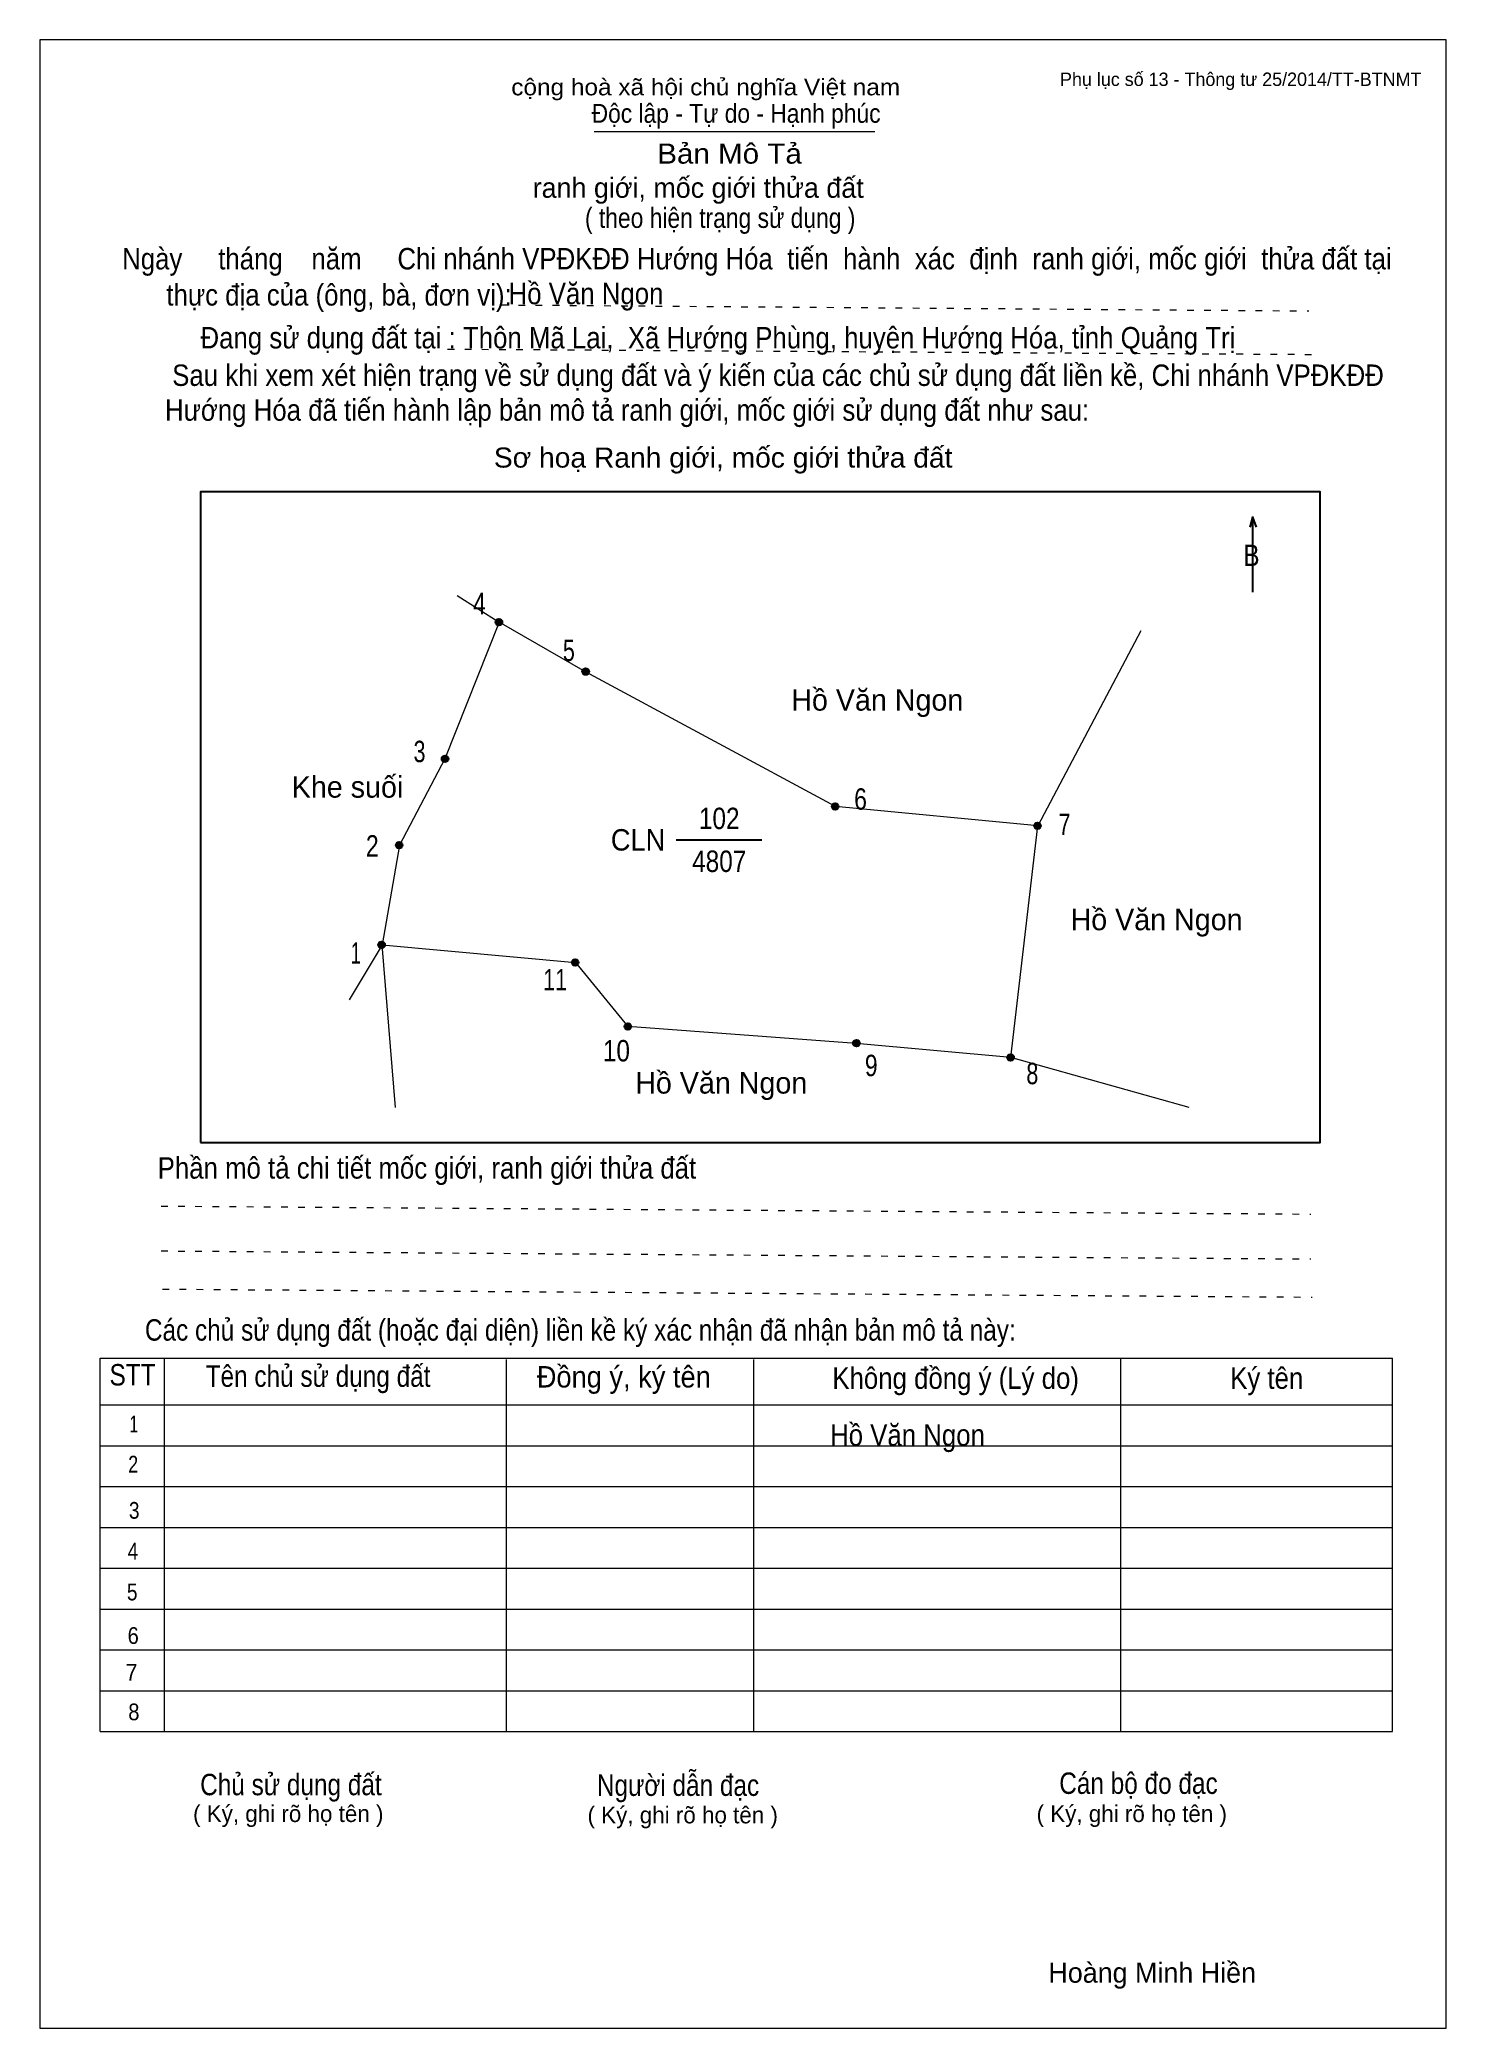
# Model space of a CAD drawing. Header units: centimetres. Extents: x 0 to 21, y 0 to 29.7.
import ezdxf
from ezdxf.enums import TextEntityAlignment as Align

# ---------------------------------------------------------------- set-up
doc = ezdxf.new("R2010")
doc.units = ezdxf.units.CM
doc.header["$LTSCALE"] = 0.13
doc.linetypes.add('DOTTED', pattern=[1.5, 0.3, -1.2])
for name, color, linetype, lineweight in [('1', 7, 'Continuous', 13), ('32', 7, 'Continuous', 25), ('33', 7, 'Continuous', 25), ('6', 7, 'Continuous', 13), ('62', 7, 'Continuous', 13)]:
    doc.layers.add(name, color=color, linetype=linetype, lineweight=lineweight)
doc.layers.add('34', color=7, linetype='Continuous')
doc.layers.add('63', color=7, linetype='Continuous')

msp = doc.modelspace()

# ---------------------------------------------------------------- hatches: boundary and pattern name
at = {"layer": '32'}
for points in [[(6.906, 21, 1), (6.806, 21, 1)], [(8.2007, 20.2624, 1), (8.1007, 20.2624, 1)], [(6.1009, 18.9589, 1), (6.0009, 18.9589, 1)], [(11.9273, 18.2476, 1), (11.8273, 18.2476, 1)], [(14.9469, 17.9602, 1), (14.8469, 17.9602, 1)], [(5.4168, 17.6712, 1), (5.3168, 17.6712, 1)], [(5.154, 16.1819, 1), (5.054, 16.1819, 1)], [(8.0448, 15.9191, 1), (7.9448, 15.9191, 1)], [(8.8306, 14.9608, 1), (8.7306, 14.9608, 1)], [(12.2427, 14.7129, 1), (12.1427, 14.7129, 1)], [(14.5457, 14.5, 1), (14.4457, 14.5, 1)]]:
    msp.add_hatch(color=256, dxfattribs=at).paths.add_polyline_path(points)

# ---------------------------------------------------------------- linework, layer by layer
at = {"layer": '1'}
msp.add_lwpolyline([(21, 0), (21, 29.7), (0, 29.7), (0, 0)], close=True, dxfattribs=at)
at = {"layer": '32'}
for centre in [(6.856, 21), (8.1507, 20.2624), (6.0509, 18.9589), (11.8773, 18.2476), (14.8969, 17.9602), (5.3668, 17.6712), (5.104, 16.1819), (7.9948, 15.9191), (8.7806, 14.9608), (12.1927, 14.7129), (14.4957, 14.5)]:
    msp.add_circle(centre, 0.05, dxfattribs=at)
at = {"layer": '33'}
msp.add_line((9.5, 17.75), (10.78, 17.75), dxfattribs=at)
at = {"layer": '6'}
for p, q in [((6.23, 21.4), (6.86, 21)), ((8.15, 20.26), (6.86, 21)), ((16.44, 20.87), (14.9, 17.96)), ((14.5, 14.5), (14.9, 17.96)), ((5.11, 16.18), (4.62, 15.36)), ((5.31, 13.75), (5.11, 16.18)), ((17.16, 13.75), (14.5, 14.5))]:
    msp.add_line(p, q, dxfattribs=at)
for points in [[(6.86, 21), (6.05, 18.96), (5.37, 17.67), (5.11, 16.18)], [(14.9, 17.96), (11.88, 18.25), (8.15, 20.26)], [(5.11, 16.18), (8, 15.92), (8.78, 14.96)], [(14.5, 14.5), (12.19, 14.71), (8.78, 14.96)]]:
    msp.add_lwpolyline(points, dxfattribs=at)
at = {"layer": '62'}
for p, q in [((8.28, 28.33), (12.47, 28.33)), ((0.9, 10.01), (20.2, 10.01)), ((0.9, 4.43), (0.9, 10.01)), ((1.86, 4.43), (1.86, 10.01)), ((6.97, 4.43), (6.97, 9.99)), ((10.66, 4.43), (10.66, 9.99)), ((16.14, 4.43), (16.14, 10.01)), ((20.2, 4.43), (20.2, 10.01)), ((0.9, 9.31), (20.2, 9.31)), ((0.9, 8.7), (20.2, 8.7)), ((0.9, 8.09), (20.2, 8.09)), ((0.9, 7.48), (20.2, 7.48)), ((0.9, 6.87), (20.2, 6.87)), ((0.9, 6.26), (20.2, 6.26)), ((0.9, 5.65), (20.2, 5.65)), ((0.9, 5.04), (20.2, 5.04)), ((0.9, 4.43), (20.2, 4.43))]:
    msp.add_line(p, q, dxfattribs=at)
at = {"layer": '62', "linetype": 'DOTTED'}
for p, q in [((6.89, 25.74), (18.95, 25.65)), ((6.09, 25.08), (19.04, 25)), ((1.81, 12.28), (18.98, 12.16)), ((1.81, 11.61), (18.98, 11.49)), ((1.83, 11.04), (19, 10.92))]:
    msp.add_line(p, q, dxfattribs=at)
at = {"layer": '62', "lineweight": 25}
for p, q in [((18.11, 22.58), (18.11, 21.45)), ((18.11, 22.57), (18.07, 22.42)), ((18.11, 22.57), (18.16, 22.42))]:
    msp.add_line(p, q, dxfattribs=at)
msp.add_lwpolyline([(2.4, 13.23), (19.12, 13.23), (19.12, 22.95), (2.4, 22.95)], close=True, dxfattribs=at)

# ---------------------------------------------------------------- texts
at = {"layer": '32'}
for s, width, p in [('4', 0.8, (6.565, 21.12)), ('5', 0.75, (7.9, 20.42)), ('3', 0.75, (5.67, 18.91)), ('6', 0.8, (12.255, 18.2)), ('7', 0.75, (15.3, 17.82)), ('2', 0.8, (4.965, 17.5)), ('1', 0.65, (4.72, 15.9)), ('11', 0.75, (7.695, 15.5)), ('10', 0.85, (8.61, 14.44)), ('9', 0.8, (12.415, 14.22)), ('8', 0.75, (14.82, 14.1))]:
    msp.add_text(s, height=0.32, dxfattribs=dict(at, width=width)).set_placement(p, align=Align.CENTER)
at = {"layer": '33'}
for s, p in [('Hồ Văn Ngon', (12.505, 19.68)), ('Hồ Văn Ngon', (12.505, 19.68)), ('Khe suối', (4.595, 18.38)), ('Hồ Văn Ngon', (16.675, 16.4)), ('Hồ Văn Ngon', (10.175, 13.96))]:
    msp.add_text(s, height=0.32, dxfattribs=at).set_placement(p, align=Align.CENTER)
at = {"layer": '33', "width": 0.85}
for s, p in [('102', (10.145, 17.91)), ('4807', (10.145, 17.27))]:
    msp.add_text(s, height=0.32, dxfattribs=at).set_placement(p, align=Align.CENTER)
at = {"layer": '33', "width": 0.95}
msp.add_text('CLN', height=0.32, dxfattribs=at).set_placement((9.34, 17.59), align=Align.RIGHT)
at = {"layer": '34', "width": 0.9}
for p in [(7, 25.75), (11.8, 8.7)]:
    msp.add_text('Hồ Văn Ngon', height=0.32, dxfattribs=at).set_placement(p)
at = {"layer": '62'}
for s, height, width, p in [('cộng hoà xã hội chủ nghĩa Việt nam', 0.2474, 1.1, (7.04, 28.87)), ('Độc lập - Tự do - Hạnh phúc', 0.2828, 0.9, (8.24, 28.46)), ('Bản Mô Tả', 0.3, 1.1, (9.22, 27.85)), ('( theo hiện trạng sử dụng )', 0.3, 0.85, (8.14, 26.89)), ('Ngày     tháng    năm     Chi nhánh VPĐKĐĐ Hướng Hóa  tiến  hành  xác  định  ranh giới, mốc giới  thửa đất tại ', 0.32, 0.9, (1.23, 26.27)), ('thực địa của (ông, bà, đơn vị): ', 0.32, 0.9, (1.89, 25.73)), ('Đang sử dụng đất tại : Thôn Mã Lai,  Xã Hướng Phùng, huyện Hướng Hóa, tỉnh Quảng Trị', 0.32, 0.9, (2.4, 25.09)), (' Sau khi xem xét hiện trạng về sử dụng đất và ý kiến của các chủ sử dụng đất liền kề, Chi nhánh VPĐKĐĐ ', 0.32, 0.9, (1.87, 24.53)), ('Hướng Hóa đã tiến hành lập bản mô tả ranh giới, mốc giới sử dụng đất như sau:', 0.32, 0.9, (1.87, 24.01)), ('Sơ hoạ Ranh giới, mốc giới thửa đất', 0.3, 1.05, (6.78, 23.31)), ('B', 0.32, 0.85, (17.97, 21.84)), ('Phần mô tả chi tiết mốc giới, ranh giới thửa đất ', 0.32, 0.9, (1.76, 12.69)), ('Các chủ sử dụng đất (hoặc đại diện) liền kề ký xác nhận đã nhận bản mô tả này:', 0.32, 0.85, (1.57, 10.27))]:
    msp.add_text(s, height=height, dxfattribs=dict(at, width=width)).set_placement(p)
msp.add_text('ranh giới, mốc giới thửa đất', height=0.3, dxfattribs=at).set_placement((7.36, 27.34))
for s, height, width, p in [('STT', 0.32, 0.85, (1.385, 9.6)), ('Tên chủ sử dụng đất', 0.32, 0.85, (4.155, 9.58)), ('Đồng ý, ký tên', 0.32, 0.95, (8.72, 9.57)), ('Không đồng ý (Lý do)', 0.32, 0.9, (13.675, 9.55)), ('Ký tên', 0.32, 0.9, (18.32, 9.55)), ('1', 0.25, 0.7, (1.405, 8.9)), ('2', 0.25, 0.8, (1.395, 8.3)), ('3', 0.25, 0.85, (1.41, 7.61)), ('4', 0.25, 0.85, (1.39, 7)), ('5', 0.25, 0.85, (1.38, 6.39)), ('6', 0.25, 0.9, (1.395, 5.74)), ('7', 0.25, 0.95, (1.37, 5.19)), ('8', 0.25, 0.9, (1.405, 4.6)), ('Người dẫn đạc', 0.32, 0.85, (9.53, 3.47)), ('Chủ sử dụng đất', 0.32, 0.85, (3.75, 3.48)), ('Cán bộ đo đạc', 0.32, 0.85, (16.405, 3.5))]:
    msp.add_text(s, height=height, dxfattribs=dict(at, width=width)).set_placement(p, align=Align.CENTER)
for p in [(3.71, 3.08), (9.6, 3.06), (16.305, 3.08)]:
    msp.add_text('( Ký, ghi rõ họ tên )', height=0.25, dxfattribs=at).set_placement(p, align=Align.CENTER)
at = {"layer": '63'}
msp.add_text('Phụ lục số 13 - Thông tư 25/2014/TT-BTNMT', height=0.2, dxfattribs=at).set_placement((20.63, 29.01), align=Align.RIGHT)
msp.add_text('Hoàng Minh Hiền', height=0.3, dxfattribs=at).set_placement((16.61, 0.68), align=Align.CENTER)

doc.saveas('drawing.dxf')
